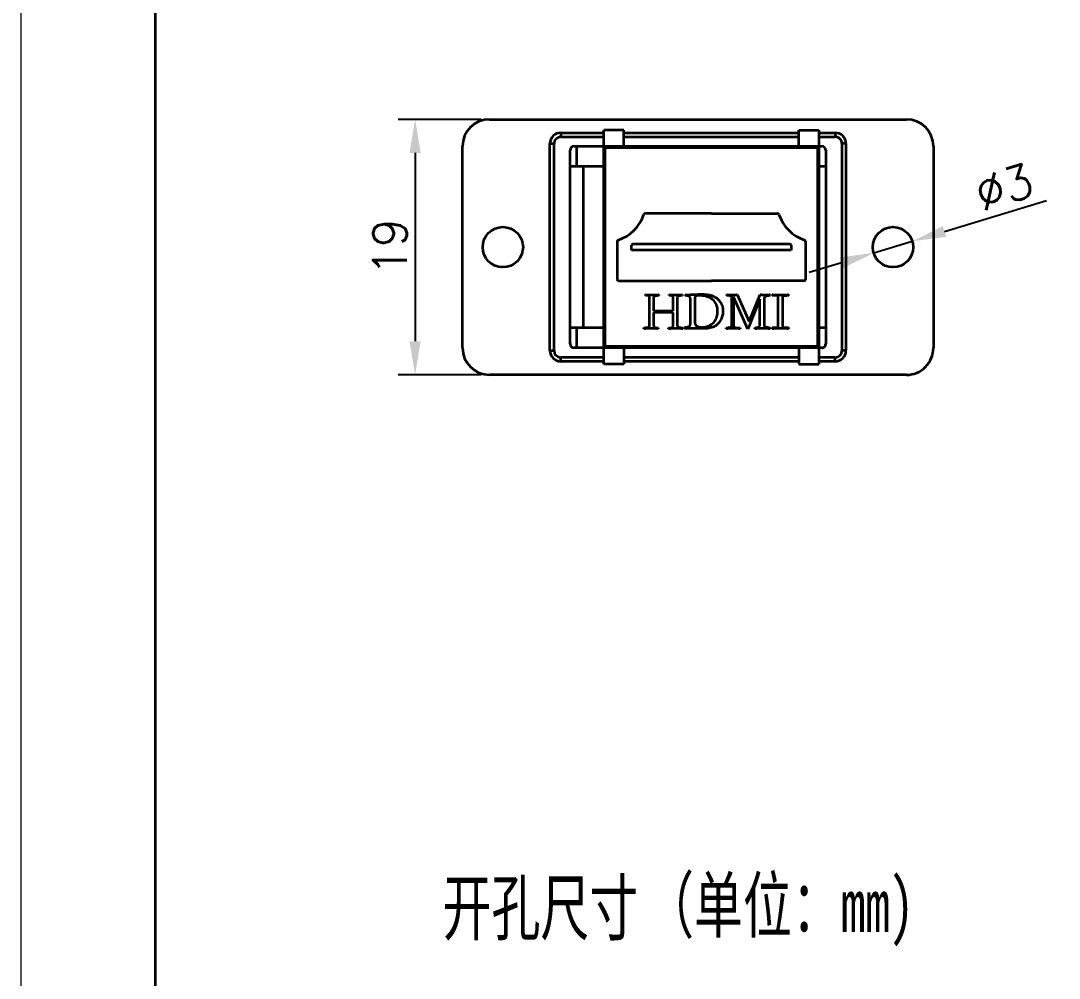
# Model space of a CAD drawing. Header units: millimetres. Extents: x -105 to 105, y -148 to 148.
# Drawn here: x -105 to -27.8, y 6.1 to 77.3 of the extents above; entities that cross this region are included whole.
import ezdxf

# ---------------------------------------------------------------- set-up
doc = ezdxf.new("R2010")
doc.units = ezdxf.units.MM
doc.header["$PDSIZE"] = -5
doc.linetypes.add('点画线', pattern=[18, 12, -2, 2, -2])
doc.layers.get('0').update_dxf_attribs({"lineweight": 18})
for name, color, linetype, lineweight in [('尺寸线层', 3, 'Continuous', 18), ('粗实线层', 7, 'Continuous', 35), ('细实线层', 7, 'Continuous', 18)]:
    doc.layers.add(name, color=color, linetype=linetype, lineweight=lineweight)
doc.styles.get("Standard").update_dxf_attribs({"font": 'txt.shx'})
doc.styles.add('标准', font='', dxfattribs={"width": 0.667})
doc.styles.get('标准').set_extended_font_data('宋体')
doc.dimstyles.get("Standard").update_dxf_attribs({"dimtxt": 0.18, "dimasz": 0.18, "dimexe": 0.18, "dimexo": 0.0625, "dimgap": 0.09, "dimtad": 0, "dimtih": 1, "dimtoh": 1, "dimdec": 4, "dimzin": 0, "dimdsep": 46, "dimtxsty": 'Standard', "dimcen": 0.09, "dimdle": 0.36, "dimadec": 0, "dimazin": 0, "dimtfac": 1, "dimtdec": 4, "dimtofl": 0, "dimtmove": 0, "dimatfit": 3, "dimfxl": 1, "dimtolj": 1, "dimarcsym": 0})

# ---------------------------------------------------------------- blocks, each defined once
blk = doc.blocks.new('$CAXA_FRAME_13B17AC1$')
at = {"layer": '粗实线层'}
blk.add_line((-95, 138.5), (-95, -138.5), dxfattribs=at)
at = {"layer": '细实线层'}
blk.add_line((-105, 148.5), (-105, -148.5), dxfattribs=at)
blk = doc.blocks.new('*X9')
at = {"layer": 'Defpoints', "color": 0, "transparency": 16777216}
for p in [(-70.159, 69.962), (-75.686, 50.962), (-70.159, 50.962)]:
    blk.add_point(p, dxfattribs=at)
at = {"layer": '尺寸线层', "color": 0, "linetype": 'Continuous', "lineweight": -2, "transparency": 16777216}
for p, q in [((-70.784, 69.962), (-76.936, 69.962)), ((-75.686, 67.462), (-75.686, 53.462)), ((-70.784, 50.962), (-76.936, 50.962))]:
    blk.add_line(p, q, dxfattribs=at)
at = {"layer": '尺寸线层', "color": 0, "transparency": 16777216}
for points in [[(-76.103, 67.462), (-75.269, 67.462), (-75.686, 69.962)], [(-76.103, 53.462), (-75.269, 53.462), (-75.686, 50.962)]]:
    blk.add_solid(points, dxfattribs=at)
at = {"layer": '尺寸线层', "color": 0, "transparency": 16777216, "insert": (-77.561, 60.462), "char_height": 2.5, "width": 5, "attachment_point": 5, "rotation": 90, "bg_fill": 3, "box_fill_scale": 1.1, "bg_fill_color": 256, "bg_fill_true_color": 13158600, "bg_fill_transparency": 0}
blk.add_mtext('\\A1;19', dxfattribs=at)
blk = doc.blocks.new('*X10')
at = {"layer": 'Defpoints', "color": 0, "transparency": 16777216}
for p in [(-38.723, 60.898), (-41.594, 60.026)]:
    blk.add_point(p, dxfattribs=at)
at = {"layer": '尺寸线层', "color": 0, "linetype": 'Continuous', "lineweight": -2, "transparency": 16777216}
for p, q in [((-36.331, 61.624), (-28.756, 63.924)), ((-41.594, 60.026), (-38.723, 60.898)), ((-43.986, 59.3), (-46.379, 58.574))]:
    blk.add_line(p, q, dxfattribs=at)
at = {"layer": '尺寸线层', "color": 0, "transparency": 16777216}
for points in [[(-36.452, 62.023), (-36.21, 61.225), (-38.723, 60.898)], [(-44.107, 59.699), (-43.865, 58.902), (-41.594, 60.026)]]:
    blk.add_solid(points, dxfattribs=at)
at = {"layer": '尺寸线层', "color": 0, "transparency": 16777216, "insert": (-31.892, 64.931), "char_height": 2.5, "width": 7.14286, "attachment_point": 5, "rotation": 16.88635, "bg_fill": 3, "box_fill_scale": 1.1, "bg_fill_color": 256, "bg_fill_true_color": 13158600, "bg_fill_transparency": 0}
blk.add_mtext('\\A1;%%C3', dxfattribs=at)

msp = doc.modelspace()

# ---------------------------------------------------------------- linework, layer by layer
at = {"layer": '粗实线层', "color": 7, "lineweight": 35, "ltscale": 0.4225}
for p, q in [((-70.159, 69.962), (-39.159, 69.962)), ((-64.859, 68.962), (-64.859, 68.662)), ((-64.859, 68.962), (-61.659, 68.962)), ((-60.159, 69.162), (-61.659, 69.162)), ((-61.659, 67.862), (-61.659, 69.162)), ((-60.159, 67.962), (-60.159, 69.162)), ((-60.159, 68.962), (-47.159, 68.962)), ((-47.159, 67.962), (-47.159, 69.162)), ((-47.159, 69.162), (-45.659, 69.162)), ((-45.659, 69.162), (-45.659, 67.862)), ((-45.659, 68.962), (-44.459, 68.962)), ((-44.459, 68.962), (-44.459, 68.662)), ((-72.159, 52.962), (-72.159, 67.962)), ((-65.659, 68.162), (-65.359, 68.162)), ((-65.659, 52.762), (-65.659, 68.162)), ((-65.359, 52.762), (-65.359, 68.162)), ((-64.859, 68.662), (-61.659, 68.662)), ((-63.859, 67.962), (-61.659, 67.962)), ((-63.659, 66.462), (-63.659, 67.962)), ((-61.559, 67.962), (-45.759, 67.962)), ((-61.559, 67.862), (-61.559, 67.962)), ((-60.159, 68.662), (-47.159, 68.662)), ((-60.159, 67.962), (-47.159, 67.962)), ((-45.759, 67.862), (-45.759, 67.962)), ((-45.659, 68.662), (-44.459, 68.662)), ((-45.659, 67.962), (-45.459, 67.962)), ((-43.659, 68.162), (-43.959, 68.162)), ((-43.959, 68.162), (-43.959, 52.762)), ((-43.659, 68.162), (-43.659, 52.762)), ((-37.159, 67.962), (-37.159, 52.962)), ((-64.159, 66.462), (-64.159, 67.662)), ((-61.559, 67.862), (-61.659, 67.862)), ((-61.659, 53.062), (-61.659, 67.862)), ((-61.559, 53.062), (-61.559, 67.862)), ((-61.559, 67.862), (-45.759, 67.862)), ((-45.759, 67.862), (-45.759, 53.062)), ((-45.759, 67.862), (-45.659, 67.862)), ((-45.659, 67.862), (-45.659, 53.062)), ((-45.159, 67.662), (-45.159, 53.262)), ((-64.159, 54.462), (-64.159, 66.462)), ((-63.159, 66.462), (-64.159, 66.462)), ((-63.159, 54.462), (-63.159, 66.462)), ((-61.659, 66.462), (-63.159, 66.462)), ((-45.159, 66.462), (-45.659, 66.462)), ((-53.659, 62.962), (-58.586, 62.962)), ((-53.659, 62.962), (-48.732, 62.962)), ((-60.659, 60.889), (-60.659, 58.062)), ((-59.587, 60.229), (-59.587, 60.596)), ((-47.731, 60.229), (-59.587, 60.229)), ((-59.487, 60.696), (-47.831, 60.696)), ((-47.731, 60.596), (-47.731, 60.229)), ((-46.659, 60.889), (-46.659, 58.062)), ((-60.559, 57.962), (-53.659, 57.962)), ((-46.759, 57.962), (-53.659, 57.962)), ((-58.566, 56.929), (-58.531, 56.926)), ((-58.566, 56.865), (-58.566, 56.929)), ((-58.352, 56.841), (-58.566, 56.865)), ((-58.531, 56.926), (-58.489, 56.923)), ((-58.489, 56.923), (-58.44, 56.921)), ((-58.44, 56.921), (-58.382, 56.919)), ((-58.382, 56.919), (-58.317, 56.917)), ((-58.343, 56.84), (-58.352, 56.841)), ((-58.334, 56.838), (-58.343, 56.84)), ((-58.326, 56.836), (-58.334, 56.838)), ((-58.318, 56.833), (-58.326, 56.836)), ((-58.311, 56.829), (-58.318, 56.833)), ((-58.317, 56.917), (-58.245, 56.916)), ((-58.305, 56.825), (-58.311, 56.829)), ((-58.299, 56.82), (-58.305, 56.825)), ((-58.293, 56.815), (-58.299, 56.82)), ((-58.288, 56.809), (-58.293, 56.815)), ((-58.284, 56.802), (-58.288, 56.809)), ((-58.28, 56.795), (-58.284, 56.802)), ((-58.277, 56.787), (-58.28, 56.795)), ((-58.274, 56.778), (-58.277, 56.787)), ((-58.271, 56.768), (-58.274, 56.778)), ((-58.269, 56.757), (-58.271, 56.768)), ((-58.267, 56.745), (-58.269, 56.757)), ((-58.266, 56.732), (-58.267, 56.745)), ((-58.265, 56.718), (-58.266, 56.732)), ((-58.264, 56.703), (-58.265, 56.718)), ((-58.264, 56.688), (-58.264, 56.703)), ((-58.264, 54.676), (-58.264, 56.688)), ((-58.245, 56.916), (-58.164, 56.914)), ((-58.164, 56.914), (-58.077, 56.914)), ((-58.077, 56.914), (-57.981, 56.913)), ((-57.981, 56.913), (-57.878, 56.913)), ((-57.949, 56.725), (-57.95, 56.712)), ((-57.95, 56.712), (-57.95, 56.699)), ((-57.95, 56.699), (-57.95, 56.684)), ((-57.95, 56.684), (-57.95, 55.722)), ((-57.948, 56.737), (-57.949, 56.725)), ((-57.946, 56.748), (-57.948, 56.737)), ((-57.944, 56.758), (-57.946, 56.748)), ((-57.942, 56.767), (-57.944, 56.758)), ((-57.94, 56.775), (-57.942, 56.767)), ((-57.937, 56.782), (-57.94, 56.775)), ((-57.934, 56.788), (-57.937, 56.782)), ((-57.931, 56.794), (-57.934, 56.788)), ((-57.926, 56.799), (-57.931, 56.794)), ((-57.921, 56.803), (-57.926, 56.799)), ((-57.915, 56.808), (-57.921, 56.803)), ((-57.909, 56.811), (-57.915, 56.808)), ((-57.902, 56.815), (-57.909, 56.811)), ((-57.894, 56.818), (-57.902, 56.815)), ((-57.885, 56.821), (-57.894, 56.818)), ((-57.876, 56.823), (-57.885, 56.821)), ((-57.878, 56.913), (-57.843, 56.913)), ((-57.866, 56.825), (-57.876, 56.823)), ((-57.56, 56.865), (-57.866, 56.825)), ((-57.843, 56.913), (-57.81, 56.914)), ((-57.81, 56.914), (-57.777, 56.914)), ((-57.777, 56.914), (-57.744, 56.916)), ((-57.744, 56.916), (-57.712, 56.917)), ((-57.712, 56.917), (-57.68, 56.919)), ((-57.68, 56.919), (-57.649, 56.921)), ((-57.649, 56.921), (-57.619, 56.923)), ((-57.619, 56.923), (-57.589, 56.926)), ((-57.589, 56.926), (-57.56, 56.929)), ((-57.56, 56.929), (-57.56, 56.865)), ((-56.808, 56.929), (-56.773, 56.926)), ((-56.808, 56.865), (-56.808, 56.929)), ((-56.595, 56.841), (-56.808, 56.865)), ((-56.773, 56.926), (-56.732, 56.923)), ((-56.732, 56.923), (-56.682, 56.921)), ((-56.682, 56.921), (-56.626, 56.919)), ((-56.626, 56.919), (-56.561, 56.917)), ((-56.585, 56.84), (-56.595, 56.841)), ((-56.576, 56.838), (-56.585, 56.84)), ((-56.568, 56.836), (-56.576, 56.838)), ((-56.56, 56.833), (-56.568, 56.836)), ((-56.561, 56.917), (-56.49, 56.916)), ((-56.553, 56.829), (-56.56, 56.833)), ((-56.547, 56.825), (-56.553, 56.829)), ((-56.541, 56.82), (-56.547, 56.825)), ((-56.535, 56.815), (-56.541, 56.82)), ((-56.531, 56.809), (-56.535, 56.815)), ((-56.526, 56.802), (-56.531, 56.809)), ((-56.522, 56.795), (-56.526, 56.802)), ((-56.519, 56.787), (-56.522, 56.795)), ((-56.516, 56.778), (-56.519, 56.787)), ((-56.513, 56.768), (-56.516, 56.778)), ((-56.511, 56.757), (-56.513, 56.768)), ((-56.509, 56.745), (-56.511, 56.757)), ((-56.508, 56.732), (-56.509, 56.745)), ((-56.507, 56.718), (-56.508, 56.732)), ((-56.506, 56.703), (-56.507, 56.718)), ((-56.506, 56.688), (-56.506, 56.703)), ((-56.506, 55.722), (-56.506, 56.688)), ((-56.49, 56.916), (-56.41, 56.914)), ((-56.41, 56.914), (-56.324, 56.914)), ((-56.324, 56.914), (-56.23, 56.913)), ((-56.23, 56.913), (-56.128, 56.913)), ((-56.191, 56.725), (-56.192, 56.712)), ((-56.192, 56.712), (-56.192, 56.699)), ((-56.192, 56.699), (-56.192, 56.684)), ((-56.192, 56.684), (-56.192, 54.676)), ((-56.19, 56.737), (-56.191, 56.725)), ((-56.188, 56.748), (-56.19, 56.737)), ((-56.187, 56.758), (-56.188, 56.748)), ((-56.184, 56.767), (-56.187, 56.758)), ((-56.182, 56.775), (-56.184, 56.767)), ((-56.179, 56.782), (-56.182, 56.775)), ((-56.176, 56.788), (-56.179, 56.782)), ((-56.173, 56.794), (-56.176, 56.788)), ((-56.168, 56.799), (-56.173, 56.794)), ((-56.163, 56.803), (-56.168, 56.799)), ((-56.158, 56.808), (-56.163, 56.803)), ((-56.151, 56.811), (-56.158, 56.808)), ((-56.144, 56.815), (-56.151, 56.811)), ((-56.136, 56.818), (-56.144, 56.815)), ((-56.127, 56.821), (-56.136, 56.818)), ((-56.128, 56.913), (-56.096, 56.913)), ((-56.118, 56.823), (-56.127, 56.821)), ((-56.108, 56.825), (-56.118, 56.823)), ((-55.822, 56.865), (-56.108, 56.825)), ((-56.096, 56.913), (-56.064, 56.914)), ((-56.064, 56.914), (-56.033, 56.914)), ((-56.033, 56.914), (-56.002, 56.916)), ((-56.002, 56.916), (-55.971, 56.917)), ((-55.971, 56.917), (-55.941, 56.919)), ((-55.941, 56.919), (-55.911, 56.921)), ((-55.911, 56.921), (-55.881, 56.923)), ((-55.881, 56.923), (-55.851, 56.926)), ((-55.851, 56.926), (-55.822, 56.929)), ((-55.822, 56.929), (-55.822, 56.865)), ((-55.613, 56.921), (-55.56, 56.92)), ((-55.613, 56.857), (-55.613, 56.921)), ((-55.34, 56.808), (-55.613, 56.857)), ((-55.56, 56.92), (-55.506, 56.919)), ((-55.506, 56.919), (-55.448, 56.919)), ((-55.448, 56.919), (-55.389, 56.919)), ((-55.389, 56.919), (-55.327, 56.921)), ((-55.326, 56.806), (-55.34, 56.808)), ((-55.327, 56.921), (-55.264, 56.922)), ((-55.314, 56.803), (-55.326, 56.806)), ((-55.302, 56.799), (-55.314, 56.803)), ((-55.292, 56.794), (-55.302, 56.799)), ((-55.282, 56.789), (-55.292, 56.794)), ((-55.273, 56.784), (-55.282, 56.789)), ((-55.265, 56.778), (-55.273, 56.784)), ((-55.258, 56.771), (-55.265, 56.778)), ((-55.264, 56.922), (-55.197, 56.925)), ((-55.252, 56.764), (-55.258, 56.771)), ((-55.247, 56.756), (-55.252, 56.764)), ((-55.242, 56.748), (-55.247, 56.756)), ((-55.238, 56.738), (-55.242, 56.748)), ((-55.235, 56.727), (-55.238, 56.738)), ((-55.232, 56.715), (-55.235, 56.727)), ((-55.229, 56.702), (-55.232, 56.715)), ((-55.227, 56.688), (-55.229, 56.702)), ((-55.225, 56.672), (-55.227, 56.688)), ((-55.224, 56.656), (-55.225, 56.672)), ((-55.223, 56.638), (-55.224, 56.656)), ((-55.223, 56.619), (-55.223, 56.638)), ((-55.223, 54.753), (-55.223, 56.619)), ((-55.197, 56.925), (-55.129, 56.928)), ((-55.129, 56.928), (-55.058, 56.931)), ((-55.058, 56.931), (-54.986, 56.935)), ((-54.986, 56.935), (-54.914, 56.939)), ((-54.914, 56.939), (-54.846, 56.943)), ((-54.892, 56.649), (-54.893, 56.619)), ((-54.893, 56.619), (-54.893, 54.849)), ((-54.891, 56.676), (-54.892, 56.649)), ((-54.888, 56.701), (-54.891, 56.676)), ((-54.884, 56.724), (-54.888, 56.701)), ((-54.879, 56.745), (-54.884, 56.724)), ((-54.873, 56.763), (-54.879, 56.745)), ((-54.865, 56.779), (-54.873, 56.763)), ((-54.857, 56.793), (-54.865, 56.779)), ((-54.847, 56.805), (-54.857, 56.793)), ((-54.837, 56.814), (-54.847, 56.805)), ((-54.846, 56.943), (-54.783, 56.946)), ((-54.824, 56.823), (-54.837, 56.814)), ((-54.808, 56.83), (-54.824, 56.823)), ((-54.788, 56.836), (-54.808, 56.83)), ((-54.766, 56.842), (-54.788, 56.836)), ((-54.783, 56.946), (-54.724, 56.949)), ((-54.74, 56.846), (-54.766, 56.842)), ((-54.711, 56.85), (-54.74, 56.846)), ((-54.724, 56.949), (-54.67, 56.952)), ((-54.679, 56.853), (-54.711, 56.85)), ((-54.644, 56.855), (-54.679, 56.853)), ((-54.67, 56.952), (-54.62, 56.954)), ((-54.605, 56.856), (-54.644, 56.855)), ((-54.62, 56.954), (-54.574, 56.955)), ((-54.563, 56.857), (-54.605, 56.856)), ((-54.574, 56.955), (-54.532, 56.956)), ((-54.437, 56.854), (-54.563, 56.857)), ((-54.532, 56.956), (-54.495, 56.957)), ((-54.495, 56.957), (-54.463, 56.957)), ((-54.463, 56.957), (-54.385, 56.957)), ((-54.317, 56.845), (-54.437, 56.854)), ((-54.385, 56.957), (-54.312, 56.956)), ((-54.202, 56.829), (-54.317, 56.845)), ((-54.312, 56.956), (-54.241, 56.953)), ((-54.241, 56.953), (-54.174, 56.95)), ((-54.093, 56.808), (-54.202, 56.829)), ((-54.174, 56.95), (-54.11, 56.946)), ((-54.11, 56.946), (-54.049, 56.941)), ((-53.99, 56.78), (-54.093, 56.808)), ((-54.049, 56.941), (-53.992, 56.936)), ((-53.992, 56.936), (-53.937, 56.929)), ((-53.892, 56.747), (-53.99, 56.78)), ((-53.937, 56.929), (-53.887, 56.921)), ((-53.8, 56.707), (-53.892, 56.747)), ((-53.887, 56.921), (-53.839, 56.913)), ((-53.839, 56.913), (-53.793, 56.903)), ((-53.714, 56.661), (-53.8, 56.707)), ((-53.793, 56.903), (-53.748, 56.892)), ((-53.748, 56.892), (-53.704, 56.88)), ((-53.633, 56.609), (-53.714, 56.661)), ((-53.704, 56.88), (-53.66, 56.866)), ((-53.66, 56.866), (-53.616, 56.851)), ((-53.558, 56.551), (-53.633, 56.609)), ((-53.616, 56.851), (-53.573, 56.834)), ((-53.573, 56.834), (-53.531, 56.816)), ((-53.489, 56.488), (-53.558, 56.551)), ((-53.531, 56.816), (-53.489, 56.796)), ((-53.489, 56.796), (-53.448, 56.775)), ((-53.427, 56.42), (-53.489, 56.488)), ((-53.448, 56.775), (-53.407, 56.752)), ((-53.373, 56.347), (-53.427, 56.42)), ((-53.407, 56.752), (-53.367, 56.728)), ((-53.367, 56.728), (-53.328, 56.704)), ((-53.328, 56.704), (-53.291, 56.679)), ((-53.291, 56.679), (-53.256, 56.653)), ((-53.256, 56.653), (-53.222, 56.626)), ((-53.222, 56.626), (-53.189, 56.598)), ((-53.189, 56.598), (-53.158, 56.57)), ((-53.158, 56.57), (-53.128, 56.541)), ((-53.128, 56.541), (-53.1, 56.511)), ((-53.1, 56.511), (-53.073, 56.481)), ((-53.073, 56.481), (-53.047, 56.449)), ((-53.047, 56.449), (-53.023, 56.417)), ((-53.023, 56.417), (-53, 56.384)), ((-53, 56.384), (-52.978, 56.349)), ((-52.504, 56.929), (-52.487, 56.927)), ((-52.504, 56.865), (-52.504, 56.929)), ((-52.138, 56.821), (-52.504, 56.865)), ((-52.487, 56.927), (-52.466, 56.925)), ((-52.466, 56.925), (-52.44, 56.923)), ((-52.44, 56.923), (-52.409, 56.921)), ((-52.409, 56.921), (-52.373, 56.92)), ((-52.373, 56.92), (-52.332, 56.919)), ((-52.332, 56.919), (-52.286, 56.918)), ((-52.286, 56.918), (-52.235, 56.918)), ((-52.235, 56.918), (-52.178, 56.917)), ((-52.178, 56.917), (-52.117, 56.917)), ((-52.138, 54.697), (-52.138, 56.821)), ((-52.117, 56.917), (-52.065, 56.917)), ((-52.065, 56.917), (-52.016, 56.918)), ((-52.021, 56.772), (-52.021, 54.697)), ((-50.951, 54.371), (-52.021, 56.772)), ((-52.016, 56.918), (-51.971, 56.918)), ((-51.971, 56.918), (-51.929, 56.919)), ((-51.929, 56.919), (-51.89, 56.92)), ((-51.89, 56.92), (-51.855, 56.921)), ((-51.855, 56.921), (-51.823, 56.923)), ((-51.823, 56.923), (-51.794, 56.925)), ((-51.794, 56.925), (-51.769, 56.927)), ((-51.769, 56.927), (-51.747, 56.929)), ((-51.747, 56.929), (-50.854, 54.934)), ((-50.05, 56.599), (-50.951, 54.371)), ((-50.854, 54.934), (-50.042, 56.929)), ((-50.05, 54.721), (-50.05, 56.599)), ((-50.042, 56.929), (-50.002, 56.927)), ((-50.002, 56.927), (-49.963, 56.925)), ((-49.963, 56.925), (-49.923, 56.923)), ((-49.923, 56.923), (-49.884, 56.921)), ((-49.884, 56.921), (-49.845, 56.92)), ((-49.845, 56.92), (-49.805, 56.919)), ((-49.805, 56.919), (-49.766, 56.918)), ((-49.766, 56.918), (-49.726, 56.918)), ((-49.738, 56.619), (-49.74, 56.598)), ((-49.74, 56.598), (-49.74, 56.575)), ((-49.74, 56.575), (-49.74, 54.749)), ((-49.736, 56.639), (-49.738, 56.619)), ((-49.733, 56.658), (-49.736, 56.639)), ((-49.729, 56.675), (-49.733, 56.658)), ((-49.724, 56.691), (-49.729, 56.675)), ((-49.726, 56.918), (-49.687, 56.917)), ((-49.718, 56.705), (-49.724, 56.691)), ((-49.712, 56.718), (-49.718, 56.705)), ((-49.704, 56.73), (-49.712, 56.718)), ((-49.696, 56.74), (-49.704, 56.73)), ((-49.686, 56.749), (-49.696, 56.74)), ((-49.687, 56.917), (-49.648, 56.917)), ((-49.675, 56.758), (-49.686, 56.749)), ((-49.663, 56.767), (-49.675, 56.758)), ((-49.649, 56.775), (-49.663, 56.767)), ((-49.633, 56.782), (-49.649, 56.775)), ((-49.648, 56.917), (-49.609, 56.917)), ((-49.617, 56.789), (-49.633, 56.782)), ((-49.598, 56.796), (-49.617, 56.789)), ((-49.609, 56.917), (-49.571, 56.918)), ((-49.579, 56.802), (-49.598, 56.796)), ((-49.557, 56.807), (-49.579, 56.802)), ((-49.571, 56.918), (-49.534, 56.918)), ((-49.535, 56.812), (-49.557, 56.807)), ((-49.285, 56.865), (-49.535, 56.812)), ((-49.534, 56.918), (-49.497, 56.919)), ((-49.497, 56.919), (-49.46, 56.92)), ((-49.46, 56.92), (-49.425, 56.921)), ((-49.425, 56.921), (-49.389, 56.923)), ((-49.389, 56.923), (-49.354, 56.925)), ((-49.354, 56.925), (-49.32, 56.927)), ((-49.32, 56.927), (-49.285, 56.929)), ((-49.285, 56.929), (-49.285, 56.865)), ((-49.145, 56.929), (-49.128, 56.927)), ((-49.145, 56.865), (-49.145, 56.929)), ((-48.791, 56.829), (-49.145, 56.865)), ((-49.128, 56.927), (-49.097, 56.925)), ((-49.097, 56.925), (-49.05, 56.923)), ((-49.05, 56.923), (-48.988, 56.921)), ((-48.988, 56.921), (-48.911, 56.92)), ((-48.911, 56.92), (-48.819, 56.919)), ((-48.819, 56.919), (-48.712, 56.918)), ((-48.78, 56.828), (-48.791, 56.829)), ((-48.77, 56.826), (-48.78, 56.828)), ((-48.76, 56.824), (-48.77, 56.826)), ((-48.751, 56.821), (-48.76, 56.824)), ((-48.743, 56.819), (-48.751, 56.821)), ((-48.735, 56.815), (-48.743, 56.819)), ((-48.729, 56.811), (-48.735, 56.815)), ((-48.722, 56.807), (-48.729, 56.811)), ((-48.717, 56.802), (-48.722, 56.807)), ((-48.712, 56.796), (-48.717, 56.802)), ((-48.712, 56.918), (-48.59, 56.918)), ((-48.708, 56.79), (-48.712, 56.796)), ((-48.704, 56.784), (-48.708, 56.79)), ((-48.701, 56.776), (-48.704, 56.784)), ((-48.698, 56.767), (-48.701, 56.776)), ((-48.696, 56.758), (-48.698, 56.767)), ((-48.694, 56.748), (-48.696, 56.758)), ((-48.692, 56.737), (-48.694, 56.748)), ((-48.691, 56.726), (-48.692, 56.737)), ((-48.69, 56.713), (-48.691, 56.726)), ((-48.69, 56.7), (-48.69, 56.713)), ((-48.69, 54.62), (-48.69, 56.7)), ((-48.59, 56.918), (-48.452, 56.917)), ((-48.452, 56.917), (-48.3, 56.917)), ((-48.375, 56.727), (-48.376, 56.714)), ((-48.376, 56.714), (-48.376, 56.7)), ((-48.376, 56.7), (-48.376, 54.62)), ((-48.374, 56.739), (-48.375, 56.727)), ((-48.373, 56.75), (-48.374, 56.739)), ((-48.371, 56.76), (-48.373, 56.75)), ((-48.368, 56.769), (-48.371, 56.76)), ((-48.366, 56.778), (-48.368, 56.769)), ((-48.362, 56.785), (-48.366, 56.778)), ((-48.358, 56.791), (-48.362, 56.785)), ((-48.354, 56.796), (-48.358, 56.791)), ((-48.349, 56.801), (-48.354, 56.796)), ((-48.344, 56.805), (-48.349, 56.801)), ((-48.338, 56.809), (-48.344, 56.805)), ((-48.331, 56.812), (-48.338, 56.809)), ((-48.324, 56.815), (-48.331, 56.812)), ((-48.315, 56.818), (-48.324, 56.815)), ((-48.307, 56.82), (-48.315, 56.818)), ((-48.297, 56.822), (-48.307, 56.82)), ((-48.3, 56.917), (-48.253, 56.917)), ((-48.287, 56.824), (-48.297, 56.822)), ((-48.276, 56.825), (-48.287, 56.824)), ((-47.922, 56.861), (-48.276, 56.825)), ((-48.253, 56.917), (-48.209, 56.918)), ((-48.209, 56.918), (-48.166, 56.918)), ((-48.166, 56.918), (-48.126, 56.919)), ((-48.126, 56.919), (-48.087, 56.92)), ((-48.087, 56.92), (-48.05, 56.921)), ((-48.05, 56.921), (-48.015, 56.923)), ((-48.015, 56.923), (-47.982, 56.925)), ((-47.982, 56.925), (-47.951, 56.927)), ((-47.951, 56.927), (-47.922, 56.929)), ((-47.922, 56.929), (-47.922, 56.861)), ((-57.95, 55.722), (-56.506, 55.722)), ((-57.95, 55.606), (-57.95, 54.676)), ((-56.506, 55.606), (-57.95, 55.606)), ((-56.506, 54.676), (-56.506, 55.606)), ((-53.326, 56.27), (-53.373, 56.347)), ((-53.286, 56.189), (-53.326, 56.27)), ((-53.253, 56.103), (-53.286, 56.189)), ((-53.228, 56.013), (-53.253, 56.103)), ((-53.21, 55.918), (-53.228, 56.013)), ((-53.199, 55.818), (-53.21, 55.918)), ((-53.209, 55.483), (-53.199, 55.596)), ((-53.195, 55.714), (-53.199, 55.818)), ((-53.199, 55.596), (-53.195, 55.714)), ((-52.978, 56.349), (-52.957, 56.314)), ((-52.957, 56.314), (-52.937, 56.278)), ((-52.937, 56.278), (-52.918, 56.241)), ((-52.918, 56.241), (-52.901, 56.203)), ((-52.901, 56.203), (-52.885, 56.164)), ((-52.885, 56.164), (-52.87, 56.125)), ((-52.87, 56.125), (-52.856, 56.084)), ((-52.856, 56.084), (-52.844, 56.043)), ((-52.844, 56.043), (-52.833, 56.002)), ((-52.833, 56.002), (-52.823, 55.96)), ((-52.823, 55.96), (-52.815, 55.917)), ((-52.815, 55.917), (-52.809, 55.875)), ((-52.809, 55.875), (-52.804, 55.831)), ((-52.799, 55.623), (-52.806, 55.548)), ((-52.804, 55.831), (-52.8, 55.787)), ((-52.8, 55.787), (-52.798, 55.743)), ((-52.797, 55.698), (-52.799, 55.623)), ((-52.798, 55.743), (-52.797, 55.698)), ((-54.893, 54.849), (-54.892, 54.824)), ((-54.892, 54.824), (-54.887, 54.799)), ((-53.543, 54.803), (-53.477, 54.867)), ((-53.477, 54.867), (-53.418, 54.937)), ((-53.418, 54.937), (-53.366, 55.013)), ((-53.366, 55.013), (-53.321, 55.095)), ((-53.321, 55.095), (-53.282, 55.183)), ((-53.282, 55.183), (-53.251, 55.277)), ((-53.251, 55.277), (-53.227, 55.377)), ((-53.227, 55.377), (-53.209, 55.483)), ((-53.095, 54.842), (-53.143, 54.785)), ((-53.049, 54.905), (-53.095, 54.842)), ((-53.006, 54.972), (-53.049, 54.905)), ((-52.967, 55.042), (-53.006, 54.972)), ((-52.931, 55.113), (-52.967, 55.042)), ((-52.9, 55.184), (-52.931, 55.113)), ((-52.873, 55.255), (-52.9, 55.184)), ((-52.85, 55.328), (-52.873, 55.255)), ((-52.831, 55.401), (-52.85, 55.328)), ((-52.816, 55.474), (-52.831, 55.401)), ((-52.806, 55.548), (-52.816, 55.474)), ((-64.159, 53.262), (-64.159, 54.462)), ((-63.159, 54.462), (-64.159, 54.462)), ((-63.659, 52.962), (-63.659, 54.462)), ((-61.659, 54.462), (-63.159, 54.462)), ((-58.678, 54.451), (-58.369, 54.508)), ((-58.678, 54.387), (-58.678, 54.451)), ((-58.636, 54.39), (-58.678, 54.387)), ((-58.589, 54.393), (-58.636, 54.39)), ((-58.538, 54.395), (-58.589, 54.393)), ((-58.483, 54.397), (-58.538, 54.395)), ((-58.424, 54.399), (-58.483, 54.397)), ((-58.36, 54.4), (-58.424, 54.399)), ((-58.369, 54.508), (-58.356, 54.51)), ((-58.292, 54.401), (-58.36, 54.4)), ((-58.356, 54.51), (-58.345, 54.513)), ((-58.345, 54.513), (-58.334, 54.517)), ((-58.334, 54.517), (-58.324, 54.521)), ((-58.324, 54.521), (-58.315, 54.526)), ((-58.315, 54.526), (-58.307, 54.531)), ((-58.307, 54.531), (-58.3, 54.536)), ((-58.3, 54.536), (-58.294, 54.542)), ((-58.294, 54.542), (-58.289, 54.549)), ((-58.22, 54.402), (-58.292, 54.401)), ((-58.289, 54.549), (-58.284, 54.556)), ((-58.284, 54.556), (-58.28, 54.564)), ((-58.28, 54.564), (-58.277, 54.572)), ((-58.277, 54.572), (-58.274, 54.582)), ((-58.274, 54.582), (-58.271, 54.592)), ((-58.271, 54.592), (-58.269, 54.604)), ((-58.269, 54.604), (-58.267, 54.617)), ((-58.267, 54.617), (-58.266, 54.63)), ((-58.266, 54.63), (-58.265, 54.645)), ((-58.265, 54.645), (-58.264, 54.66)), ((-58.264, 54.66), (-58.264, 54.676)), ((-58.144, 54.403), (-58.22, 54.402)), ((-58.063, 54.403), (-58.144, 54.403)), ((-58.016, 54.403), (-58.063, 54.403)), ((-57.97, 54.402), (-58.016, 54.403)), ((-57.925, 54.401), (-57.97, 54.402)), ((-57.95, 54.676), (-57.95, 54.657)), ((-57.95, 54.657), (-57.95, 54.639)), ((-57.95, 54.639), (-57.949, 54.622)), ((-57.949, 54.622), (-57.948, 54.606)), ((-57.948, 54.606), (-57.946, 54.591)), ((-57.946, 54.591), (-57.944, 54.578)), ((-57.944, 54.578), (-57.942, 54.566)), ((-57.942, 54.566), (-57.94, 54.555)), ((-57.94, 54.555), (-57.937, 54.546)), ((-57.937, 54.546), (-57.934, 54.538)), ((-57.934, 54.538), (-57.931, 54.53)), ((-57.931, 54.53), (-57.926, 54.524)), ((-57.926, 54.524), (-57.921, 54.517)), ((-57.879, 54.4), (-57.925, 54.401)), ((-57.921, 54.517), (-57.915, 54.512)), ((-57.915, 54.512), (-57.909, 54.507)), ((-57.909, 54.507), (-57.902, 54.503)), ((-57.902, 54.503), (-57.894, 54.499)), ((-57.894, 54.499), (-57.885, 54.496)), ((-57.885, 54.496), (-57.876, 54.493)), ((-57.835, 54.399), (-57.879, 54.4)), ((-57.876, 54.493), (-57.866, 54.491)), ((-57.866, 54.491), (-57.616, 54.451)), ((-57.79, 54.397), (-57.835, 54.399)), ((-57.746, 54.395), (-57.79, 54.397)), ((-57.702, 54.393), (-57.746, 54.395)), ((-57.659, 54.39), (-57.702, 54.393)), ((-57.616, 54.387), (-57.659, 54.39)), ((-57.616, 54.451), (-57.616, 54.387)), ((-56.836, 54.451), (-56.587, 54.491)), ((-56.836, 54.387), (-56.836, 54.451)), ((-56.793, 54.39), (-56.836, 54.387)), ((-56.75, 54.393), (-56.793, 54.39)), ((-56.706, 54.395), (-56.75, 54.393)), ((-56.662, 54.397), (-56.706, 54.395)), ((-56.618, 54.399), (-56.662, 54.397)), ((-56.573, 54.4), (-56.618, 54.399)), ((-56.587, 54.491), (-56.577, 54.493)), ((-56.577, 54.493), (-56.569, 54.496)), ((-56.528, 54.401), (-56.573, 54.4)), ((-56.569, 54.496), (-56.56, 54.499)), ((-56.56, 54.499), (-56.553, 54.503)), ((-56.553, 54.503), (-56.546, 54.508)), ((-56.546, 54.508), (-56.54, 54.513)), ((-56.54, 54.513), (-56.535, 54.518)), ((-56.535, 54.518), (-56.53, 54.525)), ((-56.53, 54.525), (-56.526, 54.532)), ((-56.482, 54.402), (-56.528, 54.401)), ((-56.526, 54.532), (-56.522, 54.54)), ((-56.522, 54.54), (-56.519, 54.548)), ((-56.519, 54.548), (-56.516, 54.558)), ((-56.516, 54.558), (-56.514, 54.569)), ((-56.514, 54.569), (-56.512, 54.581)), ((-56.512, 54.581), (-56.51, 54.594)), ((-56.51, 54.594), (-56.509, 54.608)), ((-56.509, 54.608), (-56.508, 54.624)), ((-56.508, 54.624), (-56.507, 54.64)), ((-56.507, 54.64), (-56.506, 54.658)), ((-56.506, 54.658), (-56.506, 54.676)), ((-56.436, 54.403), (-56.482, 54.402)), ((-56.389, 54.403), (-56.436, 54.403)), ((-56.309, 54.403), (-56.389, 54.403)), ((-56.232, 54.402), (-56.309, 54.403)), ((-56.16, 54.401), (-56.232, 54.402)), ((-56.192, 54.676), (-56.192, 54.66)), ((-56.192, 54.66), (-56.192, 54.645)), ((-56.192, 54.645), (-56.191, 54.63)), ((-56.191, 54.63), (-56.189, 54.617)), ((-56.189, 54.617), (-56.188, 54.604)), ((-56.188, 54.604), (-56.186, 54.592)), ((-56.186, 54.592), (-56.183, 54.582)), ((-56.183, 54.582), (-56.181, 54.572)), ((-56.181, 54.572), (-56.178, 54.564)), ((-56.178, 54.564), (-56.174, 54.556)), ((-56.174, 54.556), (-56.17, 54.549)), ((-56.17, 54.549), (-56.165, 54.542)), ((-56.165, 54.542), (-56.158, 54.536)), ((-56.092, 54.4), (-56.16, 54.401)), ((-56.158, 54.536), (-56.151, 54.531)), ((-56.151, 54.531), (-56.143, 54.526)), ((-56.143, 54.526), (-56.133, 54.521)), ((-56.133, 54.521), (-56.122, 54.517)), ((-56.122, 54.517), (-56.111, 54.513)), ((-56.111, 54.513), (-56.098, 54.51)), ((-56.098, 54.51), (-56.084, 54.508)), ((-56.028, 54.399), (-56.092, 54.4)), ((-56.084, 54.508), (-55.774, 54.451)), ((-55.969, 54.397), (-56.028, 54.399)), ((-55.914, 54.395), (-55.969, 54.397)), ((-55.863, 54.393), (-55.914, 54.395)), ((-55.816, 54.39), (-55.863, 54.393)), ((-55.774, 54.387), (-55.816, 54.39)), ((-55.774, 54.451), (-55.774, 54.387)), ((-55.653, 54.479), (-55.34, 54.548)), ((-55.653, 54.415), (-55.653, 54.479)), ((-54.849, 54.415), (-55.653, 54.415)), ((-55.34, 54.548), (-55.327, 54.55)), ((-55.327, 54.55), (-55.315, 54.554)), ((-55.315, 54.554), (-55.304, 54.558)), ((-55.304, 54.558), (-55.294, 54.562)), ((-55.294, 54.562), (-55.285, 54.567)), ((-55.285, 54.567), (-55.276, 54.572)), ((-55.276, 54.572), (-55.268, 54.578)), ((-55.268, 54.578), (-55.261, 54.585)), ((-55.261, 54.585), (-55.255, 54.592)), ((-55.255, 54.592), (-55.249, 54.6)), ((-55.249, 54.6), (-55.244, 54.609)), ((-55.244, 54.609), (-55.24, 54.619)), ((-55.24, 54.619), (-55.236, 54.631)), ((-55.236, 54.631), (-55.232, 54.644)), ((-55.232, 54.644), (-55.229, 54.658)), ((-55.229, 54.658), (-55.227, 54.674)), ((-55.227, 54.674), (-55.225, 54.692)), ((-55.225, 54.692), (-55.224, 54.711)), ((-55.224, 54.711), (-55.223, 54.731)), ((-55.223, 54.731), (-55.223, 54.753)), ((-54.887, 54.799), (-54.881, 54.774)), ((-54.881, 54.774), (-54.871, 54.749)), ((-54.871, 54.749), (-54.858, 54.725)), ((-54.858, 54.725), (-54.843, 54.701)), ((-54.197, 54.399), (-54.849, 54.415)), ((-54.843, 54.701), (-54.825, 54.678)), ((-54.825, 54.678), (-54.804, 54.655)), ((-54.804, 54.655), (-54.781, 54.632)), ((-54.781, 54.632), (-54.754, 54.61)), ((-54.754, 54.61), (-54.725, 54.589)), ((-54.725, 54.589), (-54.694, 54.57)), ((-54.694, 54.57), (-54.66, 54.554)), ((-54.66, 54.554), (-54.624, 54.539)), ((-54.624, 54.539), (-54.585, 54.527)), ((-54.585, 54.527), (-54.544, 54.517)), ((-54.544, 54.517), (-54.5, 54.509)), ((-54.5, 54.509), (-54.454, 54.504)), ((-54.454, 54.504), (-54.405, 54.501)), ((-54.405, 54.501), (-54.354, 54.499)), ((-54.354, 54.499), (-54.263, 54.503)), ((-54.263, 54.503), (-54.174, 54.512)), ((-54.134, 54.4), (-54.197, 54.399)), ((-54.174, 54.512), (-54.087, 54.527)), ((-54.071, 54.403), (-54.134, 54.4)), ((-54.087, 54.527), (-54.002, 54.548)), ((-54.007, 54.409), (-54.071, 54.403)), ((-53.943, 54.417), (-54.007, 54.409)), ((-54.002, 54.548), (-53.92, 54.575)), ((-53.878, 54.427), (-53.943, 54.417)), ((-53.92, 54.575), (-53.84, 54.609)), ((-53.813, 54.439), (-53.878, 54.427)), ((-53.84, 54.609), (-53.763, 54.648)), ((-53.748, 54.454), (-53.813, 54.439)), ((-53.763, 54.648), (-53.687, 54.694)), ((-53.682, 54.471), (-53.748, 54.454)), ((-53.687, 54.694), (-53.614, 54.745)), ((-53.616, 54.49), (-53.682, 54.471)), ((-53.549, 54.512), (-53.616, 54.49)), ((-53.614, 54.745), (-53.543, 54.803)), ((-53.484, 54.536), (-53.549, 54.512)), ((-53.421, 54.566), (-53.484, 54.536)), ((-53.36, 54.6), (-53.421, 54.566)), ((-53.302, 54.639), (-53.36, 54.6)), ((-53.247, 54.683), (-53.302, 54.639)), ((-53.194, 54.731), (-53.247, 54.683)), ((-53.143, 54.785), (-53.194, 54.731)), ((-52.572, 54.455), (-52.351, 54.495)), ((-52.572, 54.391), (-52.572, 54.455)), ((-52.51, 54.393), (-52.572, 54.391)), ((-52.449, 54.395), (-52.51, 54.393)), ((-52.391, 54.397), (-52.449, 54.395)), ((-52.336, 54.399), (-52.391, 54.397)), ((-52.351, 54.495), (-52.321, 54.501)), ((-52.282, 54.4), (-52.336, 54.399)), ((-52.321, 54.501), (-52.294, 54.507)), ((-52.294, 54.507), (-52.27, 54.513)), ((-52.231, 54.401), (-52.282, 54.4)), ((-52.27, 54.513), (-52.248, 54.52)), ((-52.248, 54.52), (-52.229, 54.526)), ((-52.182, 54.402), (-52.231, 54.401)), ((-52.229, 54.526), (-52.211, 54.533)), ((-52.211, 54.533), (-52.197, 54.54)), ((-52.197, 54.54), (-52.185, 54.547)), ((-52.185, 54.547), (-52.175, 54.554)), ((-52.136, 54.402), (-52.182, 54.402)), ((-52.175, 54.554), (-52.168, 54.562)), ((-52.168, 54.562), (-52.162, 54.57)), ((-52.162, 54.57), (-52.157, 54.579)), ((-52.157, 54.579), (-52.152, 54.59)), ((-52.152, 54.59), (-52.148, 54.602)), ((-52.148, 54.602), (-52.145, 54.615)), ((-52.145, 54.615), (-52.142, 54.629)), ((-52.142, 54.629), (-52.14, 54.644)), ((-52.14, 54.644), (-52.139, 54.66)), ((-52.139, 54.66), (-52.138, 54.678)), ((-52.138, 54.678), (-52.138, 54.697)), ((-52.091, 54.403), (-52.136, 54.402)), ((-52.049, 54.403), (-52.091, 54.403)), ((-51.994, 54.403), (-52.049, 54.403)), ((-52.021, 54.697), (-52.02, 54.661)), ((-52.02, 54.661), (-52.016, 54.628)), ((-52.016, 54.628), (-52.01, 54.599)), ((-52.01, 54.599), (-52.002, 54.574)), ((-52.002, 54.574), (-51.991, 54.552)), ((-51.939, 54.402), (-51.994, 54.403)), ((-51.991, 54.552), (-51.977, 54.533)), ((-51.977, 54.533), (-51.962, 54.519)), ((-51.962, 54.519), (-51.944, 54.507)), ((-51.944, 54.507), (-51.923, 54.5)), ((-51.886, 54.402), (-51.939, 54.402)), ((-51.923, 54.5), (-51.9, 54.495)), ((-51.9, 54.495), (-51.53, 54.455)), ((-51.833, 54.401), (-51.886, 54.402)), ((-51.781, 54.4), (-51.833, 54.401)), ((-51.729, 54.399), (-51.781, 54.4)), ((-51.678, 54.397), (-51.729, 54.399)), ((-51.628, 54.395), (-51.678, 54.397)), ((-51.579, 54.393), (-51.628, 54.395)), ((-51.53, 54.391), (-51.579, 54.393)), ((-51.53, 54.455), (-51.53, 54.391)), ((-50.432, 54.455), (-50.191, 54.503)), ((-50.432, 54.391), (-50.432, 54.455)), ((-50.368, 54.393), (-50.432, 54.391)), ((-50.305, 54.395), (-50.368, 54.393)), ((-50.243, 54.397), (-50.305, 54.395)), ((-50.183, 54.399), (-50.243, 54.397)), ((-50.191, 54.503), (-50.173, 54.508)), ((-50.125, 54.4), (-50.183, 54.399)), ((-50.173, 54.508), (-50.156, 54.512)), ((-50.156, 54.512), (-50.141, 54.517)), ((-50.141, 54.517), (-50.127, 54.523)), ((-50.127, 54.523), (-50.115, 54.529)), ((-50.068, 54.401), (-50.125, 54.4)), ((-50.115, 54.529), (-50.104, 54.535)), ((-50.104, 54.535), (-50.095, 54.542)), ((-50.095, 54.542), (-50.086, 54.549)), ((-50.086, 54.549), (-50.079, 54.556)), ((-50.079, 54.556), (-50.074, 54.564)), ((-50.074, 54.564), (-50.069, 54.573)), ((-50.069, 54.573), (-50.065, 54.583)), ((-50.013, 54.402), (-50.068, 54.401)), ((-50.065, 54.583), (-50.062, 54.595)), ((-50.062, 54.595), (-50.058, 54.608)), ((-50.058, 54.608), (-50.056, 54.623)), ((-50.056, 54.623), (-50.054, 54.64)), ((-50.054, 54.64), (-50.052, 54.658)), ((-50.052, 54.658), (-50.051, 54.677)), ((-50.051, 54.677), (-50.05, 54.698)), ((-50.05, 54.698), (-50.05, 54.721)), ((-49.96, 54.402), (-50.013, 54.402)), ((-49.907, 54.403), (-49.96, 54.402)), ((-49.857, 54.403), (-49.907, 54.403)), ((-49.817, 54.403), (-49.857, 54.403)), ((-49.773, 54.402), (-49.817, 54.403)), ((-49.726, 54.402), (-49.773, 54.402)), ((-49.74, 54.749), (-49.74, 54.725)), ((-49.74, 54.725), (-49.739, 54.702)), ((-49.739, 54.702), (-49.738, 54.681)), ((-49.738, 54.681), (-49.736, 54.662)), ((-49.736, 54.662), (-49.735, 54.645)), ((-49.735, 54.645), (-49.732, 54.629)), ((-49.732, 54.629), (-49.729, 54.615)), ((-49.729, 54.615), (-49.726, 54.602)), ((-49.726, 54.602), (-49.722, 54.591)), ((-49.674, 54.401), (-49.726, 54.402)), ((-49.722, 54.591), (-49.718, 54.582)), ((-49.718, 54.582), (-49.713, 54.574)), ((-49.713, 54.574), (-49.707, 54.566)), ((-49.707, 54.566), (-49.7, 54.559)), ((-49.7, 54.559), (-49.692, 54.552)), ((-49.692, 54.552), (-49.683, 54.546)), ((-49.683, 54.546), (-49.673, 54.541)), ((-49.618, 54.4), (-49.674, 54.401)), ((-49.673, 54.541), (-49.662, 54.536)), ((-49.662, 54.536), (-49.65, 54.531)), ((-49.65, 54.531), (-49.637, 54.527)), ((-49.637, 54.527), (-49.623, 54.524)), ((-49.623, 54.524), (-49.281, 54.455)), ((-49.559, 54.399), (-49.618, 54.4)), ((-49.495, 54.397), (-49.559, 54.399)), ((-49.428, 54.395), (-49.495, 54.397)), ((-49.357, 54.393), (-49.428, 54.395)), ((-49.281, 54.391), (-49.357, 54.393)), ((-49.281, 54.455), (-49.281, 54.391)), ((-49.145, 54.483), (-48.791, 54.503)), ((-49.145, 54.387), (-49.145, 54.483)), ((-49.11, 54.39), (-49.145, 54.387)), ((-49.069, 54.393), (-49.11, 54.39)), ((-49.022, 54.395), (-49.069, 54.393)), ((-48.97, 54.397), (-49.022, 54.395)), ((-48.911, 54.399), (-48.97, 54.397)), ((-48.847, 54.4), (-48.911, 54.399)), ((-48.777, 54.401), (-48.847, 54.4)), ((-48.791, 54.503), (-48.779, 54.505)), ((-48.779, 54.505), (-48.768, 54.507)), ((-48.702, 54.402), (-48.777, 54.401)), ((-48.768, 54.507), (-48.758, 54.509)), ((-48.758, 54.509), (-48.749, 54.512)), ((-48.749, 54.512), (-48.74, 54.515)), ((-48.74, 54.515), (-48.733, 54.517)), ((-48.733, 54.517), (-48.726, 54.521)), ((-48.726, 54.521), (-48.72, 54.524)), ((-48.72, 54.524), (-48.715, 54.528)), ((-48.715, 54.528), (-48.71, 54.532)), ((-48.71, 54.532), (-48.706, 54.536)), ((-48.706, 54.536), (-48.703, 54.542)), ((-48.703, 54.542), (-48.7, 54.548)), ((-48.62, 54.403), (-48.702, 54.402)), ((-48.7, 54.548), (-48.697, 54.555)), ((-48.697, 54.555), (-48.695, 54.564)), ((-48.695, 54.564), (-48.693, 54.573)), ((-48.693, 54.573), (-48.692, 54.583)), ((-48.692, 54.583), (-48.691, 54.595)), ((-48.691, 54.595), (-48.69, 54.607)), ((-48.69, 54.607), (-48.69, 54.62)), ((-48.533, 54.403), (-48.62, 54.403)), ((-48.446, 54.403), (-48.533, 54.403)), ((-48.365, 54.402), (-48.446, 54.403)), ((-48.376, 54.62), (-48.376, 54.607)), ((-48.376, 54.607), (-48.376, 54.595)), ((-48.376, 54.595), (-48.375, 54.583)), ((-48.375, 54.583), (-48.373, 54.573)), ((-48.373, 54.573), (-48.371, 54.563)), ((-48.371, 54.563), (-48.369, 54.555)), ((-48.369, 54.555), (-48.367, 54.547)), ((-48.367, 54.547), (-48.363, 54.54)), ((-48.289, 54.401), (-48.365, 54.402)), ((-48.363, 54.54), (-48.36, 54.535)), ((-48.36, 54.535), (-48.356, 54.53)), ((-48.356, 54.53), (-48.352, 54.525)), ((-48.352, 54.525), (-48.347, 54.522)), ((-48.347, 54.522), (-48.341, 54.518)), ((-48.341, 54.518), (-48.334, 54.515)), ((-48.334, 54.515), (-48.326, 54.512)), ((-48.326, 54.512), (-48.318, 54.51)), ((-48.318, 54.51), (-48.308, 54.508)), ((-48.308, 54.508), (-48.298, 54.506)), ((-48.298, 54.506), (-48.287, 54.504)), ((-48.219, 54.4), (-48.289, 54.401)), ((-48.287, 54.504), (-48.276, 54.503)), ((-48.276, 54.503), (-47.922, 54.483)), ((-48.155, 54.399), (-48.219, 54.4)), ((-48.097, 54.397), (-48.155, 54.399)), ((-48.044, 54.395), (-48.097, 54.397)), ((-47.998, 54.393), (-48.044, 54.395)), ((-47.957, 54.39), (-47.998, 54.393)), ((-47.922, 54.387), (-47.957, 54.39)), ((-47.922, 54.483), (-47.922, 54.387)), ((-45.159, 54.462), (-45.659, 54.462)), ((-65.659, 52.762), (-65.359, 52.762)), ((-61.659, 52.962), (-63.859, 52.962)), ((-61.659, 51.762), (-61.659, 53.062)), ((-61.559, 53.062), (-61.659, 53.062)), ((-45.759, 53.062), (-61.559, 53.062)), ((-61.559, 53.062), (-61.559, 52.962)), ((-45.759, 52.962), (-61.559, 52.962)), ((-60.159, 52.962), (-60.159, 51.762)), ((-47.159, 52.962), (-47.159, 51.762)), ((-45.759, 53.062), (-45.759, 52.962)), ((-45.759, 53.062), (-45.659, 53.062)), ((-45.659, 53.062), (-45.659, 51.762)), ((-45.459, 52.962), (-45.659, 52.962)), ((-43.659, 52.762), (-43.959, 52.762)), ((-64.859, 51.962), (-64.859, 52.262)), ((-61.659, 52.262), (-64.859, 52.262)), ((-61.659, 51.962), (-64.859, 51.962)), ((-60.159, 51.762), (-61.659, 51.762)), ((-47.159, 52.262), (-60.159, 52.262)), ((-47.159, 51.962), (-60.159, 51.962)), ((-47.159, 51.762), (-45.659, 51.762)), ((-44.459, 52.262), (-45.659, 52.262)), ((-44.459, 51.962), (-45.659, 51.962)), ((-44.459, 51.962), (-44.459, 52.262)), ((-39.159, 50.962), (-70.159, 50.962))]:
    msp.add_line(p, q, dxfattribs=at)
for centre in [(-69.159, 60.462), (-40.159, 60.462)]:
    msp.add_circle(centre, 1.5, dxfattribs=at)
for centre, radius, start, end in [((-70.159, 67.962), 2, 90, 180), ((-39.159, 67.962), 2, 359.99999, 89.99999), ((-64.859, 68.162), 0.8, 90, 180), ((-44.459, 68.162), 0.8, 359.99999, 89.99999), ((-64.859, 68.162), 0.5, 90, 180), ((-63.859, 67.662), 0.3, 90, 180), ((-61.559, 67.862), 0.1, 90, 180), ((-45.759, 67.862), 0.1, 359.99999, 89.99999), ((-45.459, 67.662), 0.3, 359.99999, 89.99999), ((-44.459, 68.162), 0.5, 359.99999, 90), ((-61.53, 63.833), 3, 288.2504, 341.74959), ((-58.586, 62.862), 0.1, 90, 161.74959), ((-48.732, 62.862), 0.1, 18.25041, 90), ((-45.788, 63.833), 3, 198.25041, 251.74959), ((-60.559, 60.889), 0.1, 108.25041, 180), ((-59.487, 60.596), 0.1, 90, 180), ((-47.831, 60.596), 0.1, 359.99999, 89.99999), ((-46.759, 60.889), 0.1, 359.99999, 71.74959), ((-60.559, 58.062), 0.1, 180, 270), ((-46.759, 58.062), 0.1, 270, 0.00001), ((-70.159, 52.962), 2, 180, 270), ((-64.859, 52.762), 0.8, 180, 270), ((-64.859, 52.762), 0.5, 180, 270), ((-63.859, 53.262), 0.3, 180, 270), ((-61.559, 53.062), 0.1, 180, 270), ((-45.759, 53.062), 0.1, 270, 0.00001), ((-45.459, 53.262), 0.3, 270, 0.00001), ((-44.459, 52.762), 0.5, 270, 0.00001), ((-44.459, 52.762), 0.8, 270, 0.00001), ((-39.159, 52.962), 2, 270, 0.00001)]:
    msp.add_arc(centre, radius, start, end, dxfattribs=at)

# ---------------------------------------------------------------- block references
at = {"layer": '粗实线层'}
msp.add_blockref('$CAXA_FRAME_13B17AC1$', (0, 0), dxfattribs=at)

# ---------------------------------------------------------------- texts
at = {"linetype": '点画线', "style": '标准', "width": 0.667}
for s, p in [('开孔尺寸', (-73.647, 9.34)), ('（单位：mm)', (-58.59, 9.526))]:
    msp.add_text(s, height=4, dxfattribs=at).set_placement(p)

# ---------------------------------------------------------------- next in the draw order: dimensions: what is measured, and where the dimension line sits
at = {"layer": '尺寸线层', "color": 7}
dim = msp.add_linear_dim(base=(-75.686, 50.962), p1=(-70.159, 69.962), p2=(-70.159, 50.962), angle=90, dimstyle='Standard', override={"dimtxt": 2.5, "dimasz": 2.5, "dimexe": 1.25, "dimexo": 0.625, "dimgap": 0.625, "dimtad": 1, "dimtih": 0, "dimtoh": 0, "dimdec": 2, "dimzin": 8, "dimdsep": 44, "dimsah": 1, "dimdle": 5, "dimtdec": 2, "dimtofl": 1, "dimatfit": 0, "dimtfill": 1, "dimtzin": 8}, dxfattribs=at)
dim.commit()
dim.dimension.update_dxf_attribs({"geometry": '*X9', "text_midpoint": (-77.561, 60.462)})
dim = msp.add_diameter_dim_2p(p1=(-41.594, 60.026), p2=(-38.723, 60.898), dimstyle='Standard', override={"dimtxt": 2.5, "dimasz": 2.5, "dimexe": 1.25, "dimexo": 0.625, "dimgap": 0.625, "dimtad": 1, "dimtih": 0, "dimtoh": 0, "dimdec": 2, "dimzin": 8, "dimdsep": 44, "dimpost": '%%C<>', "dimsah": 1, "dimdle": 5, "dimtdec": 2, "dimtofl": 1, "dimatfit": 0, "dimtfill": 1, "dimtzin": 8}, dxfattribs=at)
dim.commit()
dim.dimension.update_dxf_attribs({"geometry": '*X10', "text_midpoint": (-31.347, 63.137), "dimtype": 163})

doc.saveas('drawing.dxf')
